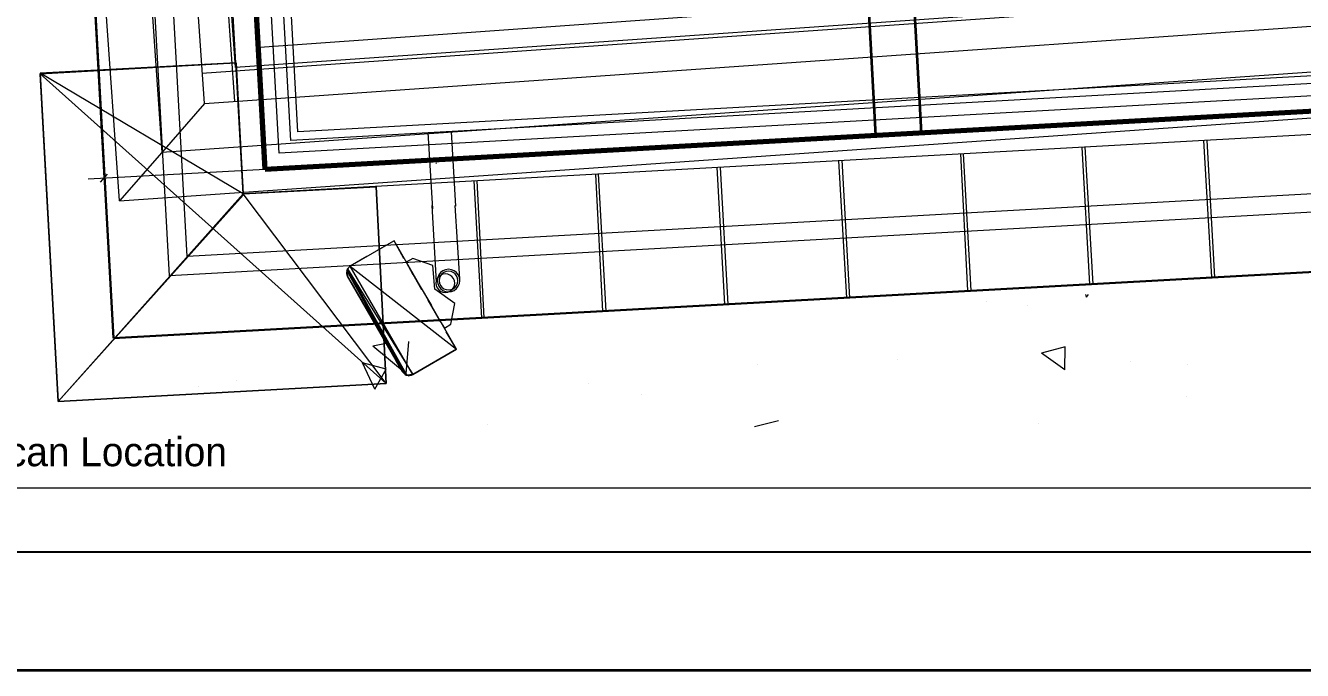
# Paper-space layout '01 Roof Support Layout' of a CAD drawing. Header units: millimetres. Extents: x 5 to 415, y 5 to 292.
# Drawn here: x 68.3 to 187.1, y 5 to 65 of the extents above; entities that cross this region are included whole.
import ezdxf

# ---------------------------------------------------------------- set-up
doc = ezdxf.new("R2010")
doc.units = ezdxf.units.MM
for name, color, linetype in [('DIMENSIONS', 7, 'Continuous'), ('EXISTING', 7, 'Continuous'), ('FRAME', 7, 'Continuous'), ('LOAD_BEARING_WALLS', 7, 'Continuous'), ('PROPOSED', 7, 'Continuous'), ('ROOF_MEMBERS', 7, 'Continuous'), ('TEXT', 7, 'Continuous')]:
    doc.layers.add(name, color=color, linetype=linetype)

# ---------------------------------------------------------------- blocks, each defined once
blk = doc.blocks.new('SHEET_01')
at = {"layer": 'DIMENSIONS', "color": 7, "linetype": 'Continuous', "lineweight": 13}
for p, q in [((75.58, 50.79), (70.62, 139.98)), ((90.56, 51.62), (74.09, 50.7)), ((75.25, 50.42), (75.91, 51.16))]:
    blk.add_line(p, q, dxfattribs=at)
at = {"layer": 'EXISTING', "color": 254, "linetype": 'Continuous', "lineweight": 13}
for p, q in [((67.88, 239.84), (80.96, 53.18)), ((81.68, 41.72), (70.82, 237.32)), ((84.92, 57.74), (72.44, 235.94)), ((83.3, 43.52), (72.62, 235.7)), ((87.74, 57.92), (75.26, 236.12)), ((87.8, 61.1), (75.8, 233)), ((90.08, 62.96), (77.96, 230.36)), ((88.52, 49.34), (78.5, 230.48)), ((90.56, 51.62), (80.72, 228.5)), ((91.88, 53.12), (82.22, 227.12)), ((92.96, 54.32), (83.48, 226.04)), ((93.62, 55.1), (84.2, 225.38)), ((77, 48.68), (70.63, 139.98)), ((76.46, 35.9), (70.69, 139.98)), ((255.2, 74.72), (90.08, 62.96)), ((84.68, 60.56), (262.88, 73.04)), ((259.7, 73.1), (87.8, 61.1)), ((84.92, 57.74), (263.06, 70.22)), ((259.1, 65.66), (80.96, 53.18)), ((263.96, 64.52), (93.62, 55.1)), ((264.68, 63.86), (92.96, 54.32)), ((77, 48.68), (272.12, 62.3)), ((265.88, 62.78), (91.88, 53.12)), ((69.62, 60.56), (87.86, 61.52)), ((87.86, 61.52), (69.62, 60.56)), ((69.62, 60.5), (87.8, 61.52)), ((87.8, 61.52), (88.52, 49.34)), ((87.86, 61.52), (88.52, 49.34)), ((88.52, 49.34), (87.86, 61.52)), ((267.38, 61.4), (90.56, 51.62)), ((88.52, 49.34), (69.62, 60.56)), ((69.62, 60.56), (71.3, 30.02)), ((69.62, 60.5), (101.84, 31.7)), ((71.3, 30.02), (69.62, 60.5)), ((269.66, 59.42), (88.52, 49.34)), ((84.92, 57.74), (80.96, 53.18)), ((106.16, 47.96), (105.74, 55.04)), ((108.32, 48.2), (107.9, 55.1)), ((275.48, 54.2), (83.3, 43.52)), ((167.3, 40.94), (166.58, 53.66)), ((167.6, 40.94), (166.88, 53.72)), ((178.64, 41.6), (177.92, 54.32)), ((178.94, 41.6), (178.22, 54.32)), ((80.96, 53.18), (77, 48.68)), ((277.28, 52.58), (81.68, 41.72)), ((144.68, 39.68), (143.96, 52.4)), ((144.98, 39.68), (144.26, 52.46)), ((155.96, 40.34), (155.3, 53.06)), ((156.26, 40.34), (155.54, 53.06)), ((106.52, 52.22), (106.46, 52.16)), ((122, 38.42), (121.34, 51.14)), ((122.3, 38.42), (121.58, 51.2)), ((133.34, 39.08), (132.62, 51.8)), ((133.64, 39.08), (132.92, 51.8)), ((88.52, 49.34), (100.88, 50)), ((100.88, 50), (88.52, 49.34)), ((88.52, 49.34), (100.82, 50)), ((100.88, 50), (101.84, 31.7)), ((101.84, 31.7), (100.88, 50)), ((100.88, 49.94), (101.84, 31.7)), ((110.72, 37.82), (110, 50.54)), ((110.96, 37.82), (110.3, 50.54)), ((88.52, 49.34), (71.3, 30.02)), ((71.3, 30.02), (88.52, 49.34)), ((71.3, 30.02), (88.52, 49.22)), ((101.84, 31.7), (88.52, 49.34)), ((106.52, 41.12), (106.1, 48.26)), ((108.68, 41.42), (108.26, 48.26)), ((283.1, 47.36), (76.46, 35.9)), ((102.56, 44.96), (98.48, 42.62)), ((108.38, 34.88), (102.56, 44.96)), ((98.24, 42.38), (98.18, 42.2)), ((103.58, 32.54), (98.18, 42.2)), ((98.18, 42.2), (98.24, 41.66)), ((98.18, 42.2), (103.76, 32.48)), ((98.48, 42.62), (98.24, 42.38)), ((103.76, 32.48), (98.24, 42.38)), ((98.24, 42.38), (104.3, 32.54)), ((103.34, 32.78), (98.24, 41.66)), ((98.24, 41.66), (103.58, 32.54)), ((98.24, 41.66), (103.34, 32.78)), ((104.3, 32.54), (98.48, 42.62)), ((98.48, 42.62), (108.38, 34.88)), ((106.71, 41.64), (106.57, 41.46)), ((106.72, 41.8), (106.62, 41.55)), ((106.9, 41.78), (106.71, 41.64)), ((106.89, 42.01), (106.72, 41.8)), ((106.88, 41.71), (106.79, 41.5)), ((107.01, 41.89), (106.88, 41.71)), ((107.1, 42.18), (106.89, 42.01)), ((107.11, 41.87), (106.9, 41.78)), ((107.19, 42.02), (107.01, 41.89)), ((107.35, 42.28), (107.1, 42.18)), ((107.33, 41.9), (107.11, 41.87)), ((107.4, 42.11), (107.19, 42.02)), ((107.56, 41.87), (107.33, 41.9)), ((107.63, 42.32), (107.35, 42.28)), ((107.63, 42.14), (107.4, 42.11)), ((107.76, 41.79), (107.56, 41.87)), ((107.91, 42.28), (107.63, 42.32)), ((107.86, 42.11), (107.63, 42.14)), ((107.94, 41.65), (107.76, 41.79)), ((108.07, 42.02), (107.86, 42.11)), ((108.16, 42.18), (107.91, 42.28)), ((108.08, 41.46), (107.94, 41.65)), ((108.25, 41.89), (108.07, 42.02)), ((108.37, 42.01), (108.16, 42.18)), ((108.38, 41.71), (108.25, 41.89)), ((108.54, 41.8), (108.37, 42.01)), ((108.47, 41.5), (108.38, 41.71)), ((108.64, 41.55), (108.54, 41.8)), ((106.49, 41.26), (106.46, 41.03)), ((106.46, 41.03), (106.49, 40.81)), ((106.57, 41.46), (106.49, 41.26)), ((106.49, 40.81), (106.58, 40.6)), ((106.62, 41.55), (106.58, 41.27)), ((106.58, 41.27), (106.62, 40.99)), ((106.58, 40.6), (106.72, 40.41)), ((106.62, 40.99), (106.72, 40.74)), ((106.72, 40.74), (106.89, 40.53)), ((106.72, 40.41), (106.9, 40.27)), ((106.79, 41.5), (106.76, 41.27)), ((106.76, 41.27), (106.79, 41.04)), ((106.79, 41.04), (106.88, 40.83)), ((106.88, 40.83), (107.01, 40.65)), ((106.89, 40.53), (107.1, 40.36)), ((107.01, 40.65), (107.19, 40.52)), ((107.19, 40.52), (107.4, 40.43)), ((107.4, 40.43), (107.63, 40.4)), ((107.63, 40.4), (107.86, 40.43)), ((107.76, 40.28), (107.95, 40.42)), ((107.86, 40.43), (108.07, 40.52)), ((107.95, 40.42), (108.09, 40.6)), ((108.07, 40.52), (108.25, 40.65)), ((108.17, 41.25), (108.08, 41.46)), ((108.09, 40.6), (108.17, 40.8)), ((108.16, 40.36), (108.37, 40.53)), ((108.2, 41.03), (108.17, 41.25)), ((108.17, 40.8), (108.2, 41.03)), ((108.25, 40.65), (108.38, 40.83)), ((108.37, 40.53), (108.54, 40.74)), ((108.38, 40.83), (108.47, 41.04)), ((108.5, 41.27), (108.47, 41.5)), ((108.47, 41.04), (108.5, 41.27)), ((108.54, 40.74), (108.64, 40.99)), ((108.68, 41.27), (108.64, 41.55)), ((108.64, 40.99), (108.68, 41.27)), ((106.9, 40.27), (107.1, 40.19)), ((107.1, 40.36), (107.35, 40.26)), ((107.1, 40.19), (107.33, 40.16)), ((107.33, 40.16), (107.55, 40.19)), ((107.35, 40.26), (107.63, 40.22)), ((107.55, 40.19), (107.76, 40.28)), ((107.63, 40.22), (107.91, 40.26)), ((107.91, 40.26), (108.16, 40.36)), ((157.7, 39.32), (157.7, 39.32)), ((167, 39.74), (166.94, 39.98)), ((167, 39.74), (167.18, 39.98)), ((161.48, 38.96), (161.48, 38.96)), ((101.84, 35.42), (100.58, 35.18)), ((103.7, 32.6), (100.58, 35.18)), ((103.7, 32.6), (103.94, 35.6)), ((108.38, 34.88), (104.3, 32.54)), ((104.3, 32.54), (108.38, 34.88)), ((165.02, 35.12), (162.8, 34.52)), ((164.96, 32.96), (162.8, 34.52)), ((164.96, 32.96), (165.02, 35.12)), ((100.76, 31.16), (99.62, 33.62)), ((101.84, 33.02), (99.62, 33.62)), ((136.34, 33.5), (136.34, 33.5)), ((149.36, 33.92), (149.36, 33.92)), ((171.08, 33.74), (171.08, 33.74)), ((176.42, 33.44), (176.42, 33.44)), ((100.76, 31.16), (101.84, 33.02)), ((103.58, 32.54), (103.34, 32.78)), ((103.34, 32.78), (103.58, 32.54)), ((103.76, 32.48), (103.58, 32.54)), ((103.58, 32.54), (103.76, 32.48)), ((104.3, 32.54), (103.76, 32.48)), ((103.76, 32.48), (104.3, 32.54)), ((71.3, 30.02), (101.84, 31.7)), ((101.84, 31.7), (71.3, 30.02)), ((71.36, 30.92), (71.36, 30.92)), ((84.38, 31.4), (84.38, 31.4)), ((87.86, 31.94), (87.86, 31.94)), ((120.62, 31.7), (120.62, 31.7)), ((125.6, 30.68), (125.6, 30.68)), ((176.3, 30.5), (176.3, 30.5)), ((111.26, 27.92), (111.26, 27.92)), ((138.32, 28.22), (136.1, 27.68)), ((162.5, 27.98), (162.5, 27.98))]:
    blk.add_line(p, q, dxfattribs=at)
at = {"layer": 'EXISTING', "color": 7, "linetype": 'Continuous', "lineweight": 30}
for p, q in [((76.46, 35.9), (70.69, 139.98)), ((283.1, 47.36), (76.46, 35.9))]:
    blk.add_line(p, q, dxfattribs=at)
at = {"layer": 'FRAME', "color": 7, "linetype": 'Continuous', "lineweight": 15}
blk.add_line((28, 22), (327, 22), dxfattribs=at)
at = {"layer": 'FRAME', "color": 7, "linetype": 'Continuous', "lineweight": 25}
blk.add_line((335, 16), (15, 16), dxfattribs=at)
at = {"layer": 'FRAME', "color": 7, "linetype": 'Continuous', "lineweight": 35}
blk.add_line((415, 5), (5, 5), dxfattribs=at)
at = {"layer": 'LOAD_BEARING_WALLS', "color": 7, "linetype": 'Continuous', "lineweight": 70}
for p, q in [((90.56, 51.62), (80.72, 228.5)), ((267.44, 61.4), (90.56, 51.62))]:
    blk.add_line(p, q, dxfattribs=at)
at = {"layer": 'PROPOSED', "color": 250, "linetype": 'Continuous', "lineweight": 13}
for p, q in [((102.56, 44.96), (101, 44.06)), ((103.46, 43.34), (102.56, 44.96)), ((100.04, 43.52), (98.48, 42.62)), ((104.3, 43.34), (103.7, 42.98)), ((103.7, 42.98), (104.3, 41.84)), ((106.16, 42.68), (104.3, 43.34)), ((98.18, 42.2), (98.12, 42.02)), ((98.12, 42.02), (98.12, 41.9)), ((98.12, 41.9), (98.18, 41.78)), ((98.24, 42.32), (98.18, 42.2)), ((98.18, 41.78), (98.24, 41.66)), ((98.3, 42.44), (98.24, 42.32)), ((98.24, 41.66), (98.84, 40.64)), ((98.36, 42.5), (98.3, 42.44)), ((98.48, 42.62), (98.36, 42.5)), ((105.14, 40.4), (104.06, 42.32)), ((106.34, 40.46), (106.16, 42.68)), ((104.9, 40.88), (106.04, 38.96)), ((108.2, 39.14), (106.34, 40.46)), ((99.38, 39.68), (100.52, 37.7)), ((106.88, 37.46), (105.74, 39.44)), ((107.84, 37.22), (108.2, 39.14)), ((106.58, 37.94), (107.24, 36.86)), ((107.24, 36.86), (107.84, 37.22)), ((101.06, 36.74), (102.2, 34.76)), ((108.38, 34.88), (107.42, 36.5)), ((106.82, 33.98), (108.38, 34.88)), ((102.74, 33.8), (103.34, 32.78)), ((104.3, 32.54), (105.86, 33.44)), ((103.34, 32.78), (103.4, 32.72)), ((103.4, 32.72), (103.52, 32.6)), ((103.52, 32.6), (103.58, 32.54)), ((103.58, 32.54), (103.7, 32.48)), ((103.7, 32.48), (103.82, 32.48)), ((103.82, 32.48), (103.94, 32.42)), ((103.94, 32.42), (104.06, 32.48)), ((104.06, 32.48), (104.18, 32.48)), ((104.18, 32.48), (104.3, 32.54))]:
    blk.add_line(p, q, dxfattribs=at)
at = {"layer": 'ROOF_MEMBERS', "color": 7, "linetype": 'Continuous', "lineweight": 35}
for p, q in [((151.65, 55), (141.81, 231.88)), ((147.39, 54.76), (137.55, 231.64))]:
    blk.add_line(p, q, dxfattribs=at)
at = {"layer": 'TEXT'}
blk.add_text('Roof Support Layout / Scan Location', height=2.7, dxfattribs=at).set_placement((28, 24))

psp = doc.layouts.new('01 Roof Support Layout')

# ---------------------------------------------------------------- block references
psp.add_blockref('SHEET_01', (0, 0))

doc.saveas('drawing.dxf')
